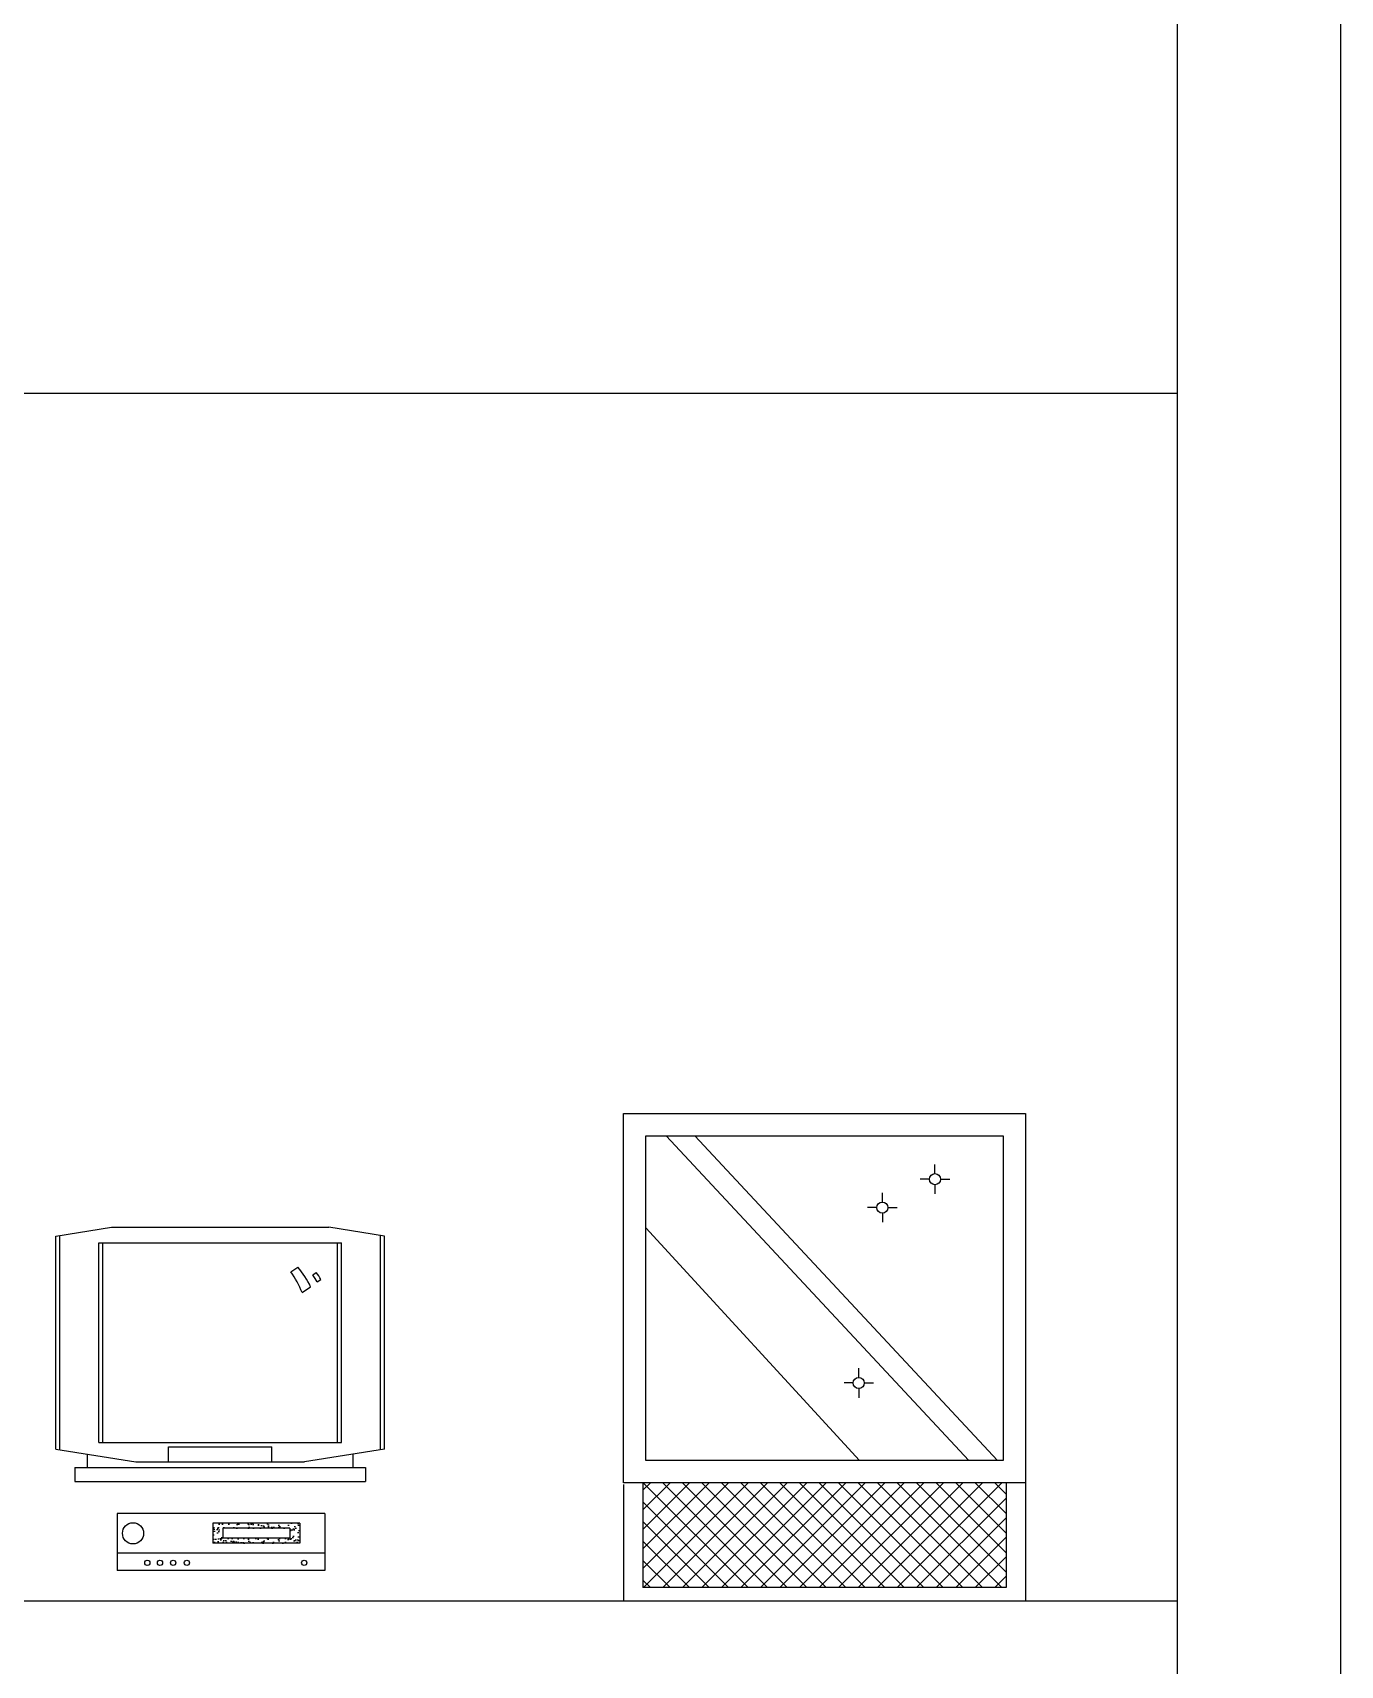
# Model space of a CAD drawing. Header units: inches. Extents: x 11.6 to 54.1, y 10.7 to 35.5.
# Drawn here: x 51.392 to 54.099, y 28.784 to 32.164 of the extents above; entities that cross this region are included whole.
import ezdxf

# ---------------------------------------------------------------- set-up
doc = ezdxf.new("R2010")
doc.units = ezdxf.units.IN
doc.header["$MEASUREMENT"] = 0
for name, color, linetype in [('1', 1, 'Continuous'), ('4', 4, 'Continuous'), ('kadrbm', 4, 'Continuous')]:
    doc.layers.add(name, color=color, linetype=linetype)

# ---------------------------------------------------------------- blocks, each defined once
blk = doc.blocks.new('kadrbm')
at = {"layer": 'kadrbm', "color": 4}
blk.add_lwpolyline([(0, 0), (0, 24.7972), (21, 24.7972), (21, 0), (0, 0)], close=True, dxfattribs=at)
blk.add_lwpolyline([(20.6631, 0.3257), (20.6631, 24.4603), (0.3369, 24.4603), (0.3369, 0.3257), (20.6631, 0.3257)], dxfattribs=at)

msp = doc.modelspace()

# ---------------------------------------------------------------- hatches: boundary and pattern name
at = {"layer": '4'}
h = msp.add_hatch(dxfattribs=at)
h.set_pattern_fill('ANSI37', color=256, scale=0.009, style=0)
h.set_pattern_definition([(135, (71.43432, 13.4147), (0.020205576, 0.020205576), []), (45, (71.43432, 13.4147), (0.020205576, -0.020205576), [])])
h.paths.add_polyline_path([(53.4068, 28.9454), (53.4068, 29.1623), (52.6552, 29.1623), (52.6552, 28.9454)])
h = msp.add_hatch(dxfattribs=at)
h.set_pattern_fill('AR-SAND', color=256, scale=0.000308999, style=0)
h.set_pattern_definition([(142.5, (51.645828, 23.798711), (0.000494408, 0.01512281), [0, -0.011929826, 0, -0.013342568, 0, -0.012753925]), (172.5, (51.645828, 23.79871), (-0.013890216, 0.02214981), [0, -0.006435827, 0, -0.01075254, 0, -0.0041205]), (212.5, (51.655482, 23.79871), (-0.02444157, 4.441e-05), [0, -0.003924285, 0, -0.014127425, 0, -0.018444138]), (222.5, (51.655482, 23.79871), (-0.0235938, 0.00688849), [0, -0.001962142, 0, -0.009261312, 0, -0.01059557])])
h.paths.add_polyline_path([(51.765, 29.0784), (51.765, 29.0372), (51.9451, 29.0372), (51.9451, 29.0784)])
h.paths.add_polyline_path([(51.9245, 29.0681), (51.9245, 29.0475), (51.7856, 29.0475), (51.7856, 29.0681)], flags=16)

# ---------------------------------------------------------------- linework, layer by layer
at = {"layer": '1'}
for p, q in [((33.4357, 31.418), (53.7619, 31.418)), ((33.4357, 28.918), (53.7619, 28.918))]:
    msp.add_line(p, q, dxfattribs=at)
at = {"layer": '4'}
for p, q in [((52.7033, 29.8803), (53.3298, 29.2085)), ((52.7627, 29.8803), (53.3893, 29.2085)), ((53.2597, 29.8021), (53.2597, 29.8211)), ((53.2482, 29.7907), (53.2292, 29.7907)), ((53.2597, 29.7792), (53.2597, 29.7602)), ((53.2712, 29.7907), (53.2902, 29.7907)), ((53.1507, 29.7435), (53.1507, 29.7625)), ((53.1392, 29.732), (53.1202, 29.732)), ((53.1507, 29.7205), (53.1507, 29.7015)), ((53.1621, 29.732), (53.1812, 29.732)), ((51.4398, 29.6728), (51.5552, 29.6914)), ((51.4398, 29.2321), (51.4398, 29.6728)), ((51.4479, 29.2308), (51.4479, 29.6741)), ((51.5552, 29.6914), (52.0047, 29.6914)), ((52.1202, 29.6728), (52.0047, 29.6914)), ((52.1121, 29.2308), (52.1121, 29.6741)), ((52.1202, 29.2321), (52.1202, 29.6728)), ((52.6614, 29.69), (53.1036, 29.2085)), ((51.5289, 29.659), (52.0311, 29.659)), ((51.5289, 29.2459), (51.5289, 29.659)), ((51.537, 29.2459), (51.537, 29.659)), ((52.023, 29.2459), (52.023, 29.659)), ((52.0311, 29.2459), (52.0311, 29.659)), ((51.926, 29.5991), (51.941, 29.6088)), ((51.9718, 29.5927), (51.9789, 29.5977)), ((51.9807, 29.5781), (51.9884, 29.5831)), ((51.9495, 29.556), (51.9672, 29.568)), ((53.0904, 29.369), (53.0714, 29.369)), ((53.1019, 29.3804), (53.1019, 29.3995)), ((53.1134, 29.369), (53.1324, 29.369)), ((53.1019, 29.3575), (53.1019, 29.3385)), ((51.5289, 29.2459), (52.0311, 29.2459)), ((51.6727, 29.2045), (51.6727, 29.2369)), ((51.6727, 29.2369), (51.8872, 29.2369)), ((51.8872, 29.2045), (51.8872, 29.2369)), ((51.4398, 29.2321), (51.6055, 29.2054)), ((51.505, 29.2215), (51.505, 29.194)), ((51.6055, 29.2054), (51.9544, 29.2054)), ((52.1202, 29.2321), (51.9544, 29.2054)), ((52.0549, 29.2215), (52.0549, 29.194)), ((51.4791, 29.194), (52.0808, 29.194)), ((51.4791, 29.194), (51.4791, 29.1649)), ((52.0808, 29.194), (52.0808, 29.1649)), ((51.4791, 29.1649), (52.0808, 29.1649)), ((51.4791, 29.1649), (52.0808, 29.1649)), ((52.6152, 29.1587), (52.6152, 28.918)), ((52.6552, 29.1623), (52.6552, 28.9454)), ((53.4068, 29.1623), (53.4068, 28.9454)), ((53.4468, 29.1623), (53.4468, 28.918)), ((51.9966, 29.099), (51.5669, 29.099)), ((51.5669, 29.099), (51.5669, 28.9805)), ((51.9966, 29.099), (51.9966, 28.9805)), ((51.9451, 29.0784), (51.765, 29.0784)), ((51.765, 29.0784), (51.765, 29.0372)), ((51.9245, 29.0681), (51.7856, 29.0681)), ((51.7856, 29.0681), (51.7856, 29.0475)), ((51.9245, 29.0681), (51.9245, 29.0475)), ((51.9451, 29.0784), (51.9451, 29.0372)), ((51.9451, 29.0372), (51.765, 29.0372)), ((51.9245, 29.0475), (51.7856, 29.0475)), ((51.9966, 29.0166), (51.5669, 29.0166)), ((51.9966, 28.9805), (51.5669, 28.9805)), ((53.4068, 28.9454), (52.6552, 28.9454))]:
    msp.add_line(p, q, dxfattribs=at)
for points in [[(53.4468, 29.1623), (52.6152, 29.1623), (52.6152, 29.9265), (53.4468, 29.9265)], [(53.4006, 29.2085), (52.6614, 29.2085), (52.6614, 29.8803), (53.4006, 29.8803)]]:
    msp.add_lwpolyline(points, close=True, dxfattribs=at)
for centre, radius in [((53.2597, 29.7907), 0.0115), ((53.1507, 29.732), 0.0115), ((53.1019, 29.369), 0.0115), ((51.5997, 29.0577), 0.0219), ((51.6292, 28.9966), 0.00546), ((51.6554, 28.9966), 0.00546), ((51.6827, 28.9966), 0.00546), ((51.7111, 28.9966), 0.00546), ((51.954, 28.9966), 0.00546)]:
    msp.add_circle(centre, radius, dxfattribs=at)
for centre, start, end in [((51.8056, 29.4929), 24.9121, 40.5544), ((51.7829, 29.4929), 20.7343, 36.56), ((51.8242, 29.4929), 28.5503, 34.0523), ((51.8348, 29.4929), 30.4039, 36.0098)]:
    msp.add_arc(centre, 0.1782, start, end, dxfattribs=at)

# ---------------------------------------------------------------- block references
at = {"layer": 'kadrbm'}
msp.add_blockref('kadrbm', (33.0988, 10.7464), dxfattribs=at)

doc.saveas('drawing.dxf')
